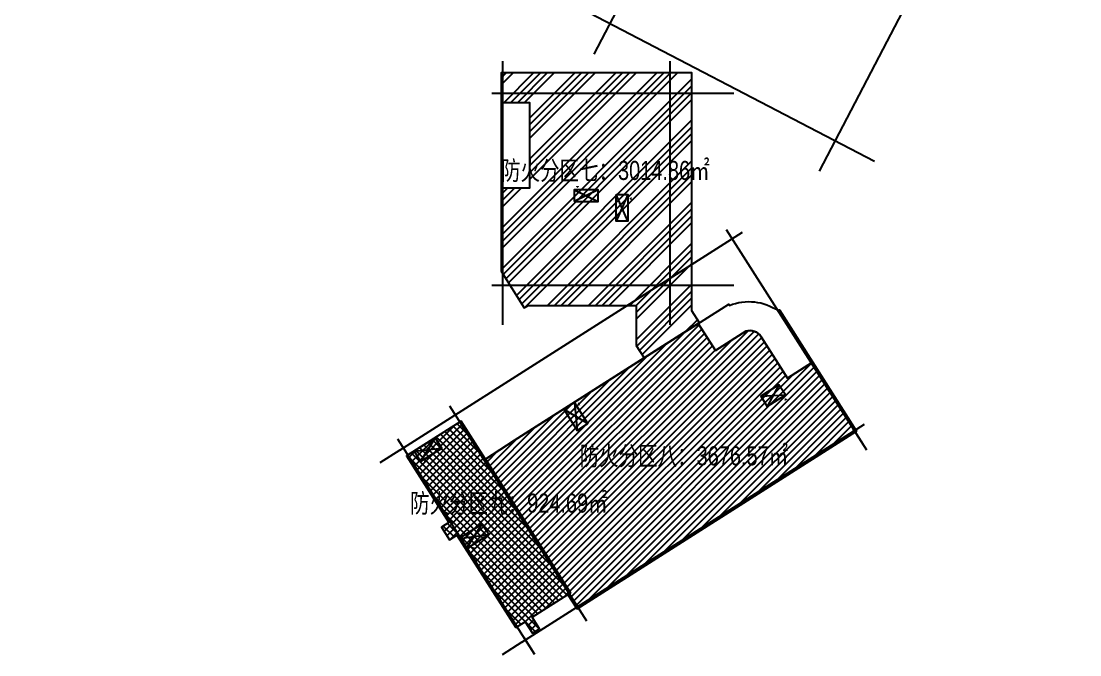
# Model space of a CAD drawing. Extents: x -1466470 to 868515, y -511729 to 1464999.
# Drawn here: x -636296 to -358536, y -502857 to -336586 of the extents above; entities that cross this region are included whole.
import ezdxf

# ---------------------------------------------------------------- set-up
doc = ezdxf.new("R2010")
doc.units = 0
doc.header["$LTSCALE"] = 10
doc.header["$MEASUREMENT"] = 0
doc.styles.add('X-104 B2平面$0$Arial', font='arial.ttf', dxfattribs={"width": 0.75, "height": 2.5})

# ---------------------------------------------------------------- blocks, each defined once
blk = doc.blocks.new('X-104 B2平面')
h = blk.add_hatch()
h.set_pattern_fill('ANSI34', color=224, scale=800)
h.set_pattern_definition([(45, (-190030, -6020), (-5388.15, 5388.15), []), (45, (-188234, -6020), (-5388.15, 5388.15), []), (45, (-186438, -6020), (-5388.15, 5388.15), []), (45, (-184642, -6020), (-5388.15, 5388.15), [])])
h.paths.add_polyline_path([(-270269, -344148), (-320369, -344148), (-320369, -351898), (-312869, -351898), (-312869, -374348), (-320369, -374348), (-320369, -396178), (-314259, -405773), (-313276, -405148), (-284869, -405148), (-284869, -415704), (-282807, -418944), (-268297, -409708), (-270269, -406609)])
h = blk.add_hatch()
h.set_pattern_fill('ANSI31', color=224, scale=800)
h.set_pattern_definition([(45, (-190030.1, -6020), (-898.0256, 898.0256), [])])
edge = h.paths.add_edge_path()
edge.add_line((-227091, -438126), (-238610, -420031))
edge.add_line((-238610, -420031), (-245190, -424220))
edge.add_line((-245190, -424220), (-252090, -413380))
edge.add_arc((-255043, -415259), 3500, 32.47921, 108.75047)
edge.add_line((-256168, -411945), (-264124, -417009))
edge.add_line((-264124, -417009), (-268634, -409923))
edge.add_line((-268634, -409923), (-316887, -440639))
edge.add_line((-316887, -440639), (-324480, -445472))
edge.add_line((-324480, -445472), (-315297, -459897))
edge.add_line((-315297, -459897), (-302141, -480565))
edge.add_line((-302141, -480565), (-302816, -480995))
edge.add_line((-302816, -480995), (-300399, -484791))
edge.add_line((-300399, -484791), (-227091, -438126))
h = blk.add_hatch()
h.set_pattern_fill('ANSI37', color=224, scale=800)
h.set_pattern_definition([(45, (622986.3, 147907.2), (-898.0256, 898.0256), []), (135, (622986.3, 147907.2), (-898.0256, -898.0256), [])])
h.paths.add_polyline_path([(-316482, -489694), (-314035, -488137), (-312102, -491173), (-310246, -489992), (-312179, -486955), (-302816, -480995), (-302816, -480995), (-302141, -480565), (-330816, -435517), (-345157, -444646), (-334041, -462109), (-335982, -463344), (-333887, -466634), (-331947, -465399)])
at = {"color": 224}
for p, q in [((-295904, -339213), (-227581, -207965)), ((-236829, -369965), (-168506, -238718)), ((-222368, -367347), (-446266, -250793)), ((-319969, -341048), (-319969, -410249)), ((-276069, -341048), (-276069, -410249)), ((-322742, -349448), (-259269, -349448)), ((-346944, -443176), (-257025, -385937)), ((-225252, -441761), (-261169, -385337)), ((-322742, -399848), (-259269, -399848)), ((-297885, -487996), (-333802, -431572)), ((-314886, -493538), (-224967, -436299)), ((-228020, -437413), (-224457, -443010)), ((-311551, -496695), (-347468, -440271))]:
    blk.add_line(p, q, dxfattribs=at)
for p, q in [((-301219, -374798), (-294894, -377898)), ((-294894, -374798), (-301219, -377898)), ((-287069, -383048), (-290169, -376048)), ((-287069, -376048), (-290169, -383048)), ((-247446, -425952), (-250508, -431694)), ((-252226, -428995), (-245698, -428633)), ((-337649, -439867), (-341456, -446084)), ((-346944, -443176), (-352127, -446475)), ((-343175, -443384), (-335931, -442567)), ((-325367, -462514), (-329584, -469110)), ((-331356, -466327), (-323595, -465298)), ((-314886, -493538), (-320068, -496837)), ((-314319, -492347), (-311551, -496695))]:
    blk.add_line(p, q)
for points in [[(-268297, -409708), (-270269, -406609), (-270269, -344148), (-320369, -344148), (-320369, -396178), (-314259, -405773), (-313276, -405148), (-284869, -405148), (-284869, -415704), (-282807, -418944), (-268297, -409708)], [(-320369, -351898), (-312869, -351898), (-312869, -374348), (-320369, -374348)], [(-245698, -428633), (-247446, -425952), (-252226, -428995), (-250508, -431694), (-245698, -428633), (-247446, -425952)], [(-303897, -432369), (-297568, -436165)], [(-303896, -432369), (-300352, -437937), (-297568, -436165), (-301112, -430597), (-303896, -432369)], [(-301112, -430597), (-300352, -437937)], [(-342837, -443170), (-343175, -443384), (-341456, -446084), (-335931, -442567), (-337649, -439867), (-343175, -443384)], [(-331019, -466112), (-331356, -466327), (-329584, -469110), (-323595, -465298), (-325367, -462514), (-331356, -466327)]]:
    blk.add_lwpolyline(points)
for points in [[(-270269, -344148), (-320369, -344148), (-320369, -351898), (-312869, -351898), (-312869, -374348), (-320369, -374348), (-320369, -396178), (-314259, -405773), (-313276, -405148), (-284869, -405148), (-284869, -415704), (-282807, -418944), (-268297, -409708), (-270269, -406609)], [(-301219, -377898), (-294894, -377898), (-294894, -374798), (-301219, -374798)], [(-290169, -376048), (-287069, -376048), (-287069, -383048), (-290169, -383048)], [(-316482, -489694), (-314035, -488137), (-312102, -491173), (-310246, -489992), (-312179, -486955), (-302816, -480995), (-302816, -480995), (-302141, -480565), (-330816, -435517), (-345157, -444646), (-334041, -462109), (-335982, -463344), (-333887, -466634), (-331947, -465399)]]:
    blk.add_lwpolyline(points, close=True)
for points, format in [([(-300303, -374371, 0, 1000, 0), (-300303, -373783, 1000, 1000, 0)], "xyseb"), ([(-286696, -377157, 0, 1000, 0), (-286108, -377156, 1000, 1000, 0)], "xyseb"), ([(-268634, -409923), (-264124, -417009), (-256109, -411908), (-256100, -411922, -0.3399392), (-252090, -413380), (-245190, -424220), (-238610, -420031)], "xyb"), ([(-300317, -431276, 0, 1000, 0), (-299814, -430971, 1000, 1000, 0)], "xyseb"), ([(-245906, -429522, 0, 1000, 0), (-245578, -430010, 1000, 1000, 0)], "xyseb"), ([(-340551, -445844, 0, 1000, 0), (-340223, -446332, 1000, 1000, 0)], "xyseb"), ([(-327874, -468507, 0, 1000, 0), (-327546, -468995, 1000, 1000, 0)], "xyseb")]:
    blk.add_lwpolyline(points, format=format)
for points in [[(-302141, -480565), (-315297, -459897), (-315297, -459897), (-324480, -445472), (-316888, -440639), (-316887, -440639), (-260620, -404821), (-260620, -404821), (-260620, -404821), (-260620, -404821), (-260620, -404821), (-260620, -404821), (-260409, -405153, -0.2524213), (-247674, -406538), (-247336, -406323), (-227091, -438126), (-300399, -484791), (-302816, -480995)], [(-227091, -438126), (-238610, -420031), (-245190, -424220), (-252090, -413380, 0.3456521), (-256168, -411945), (-264124, -417009), (-268634, -409923), (-316887, -440639), (-324480, -445472), (-315297, -459897), (-302141, -480565), (-302816, -480995), (-300399, -484791)]]:
    blk.add_lwpolyline(points, format="xyb", close=True)
at = {"style": 'X-104 B2平面$0$Arial', "width": 0.75}
for s, p in [('防火分区七：3014.86㎡', (-320369, -372236)), ('防火分区八：3676.57㎡', (-299745, -447119)), ('防火分区九：924.69㎡', (-344220, -459524))]:
    blk.add_text(s, height=5000, dxfattribs=at).set_placement(p)

msp = doc.modelspace()

# ---------------------------------------------------------------- block references
msp.add_blockref('X-104 B2平面', (-190030, -6020))

doc.saveas('drawing.dxf')
